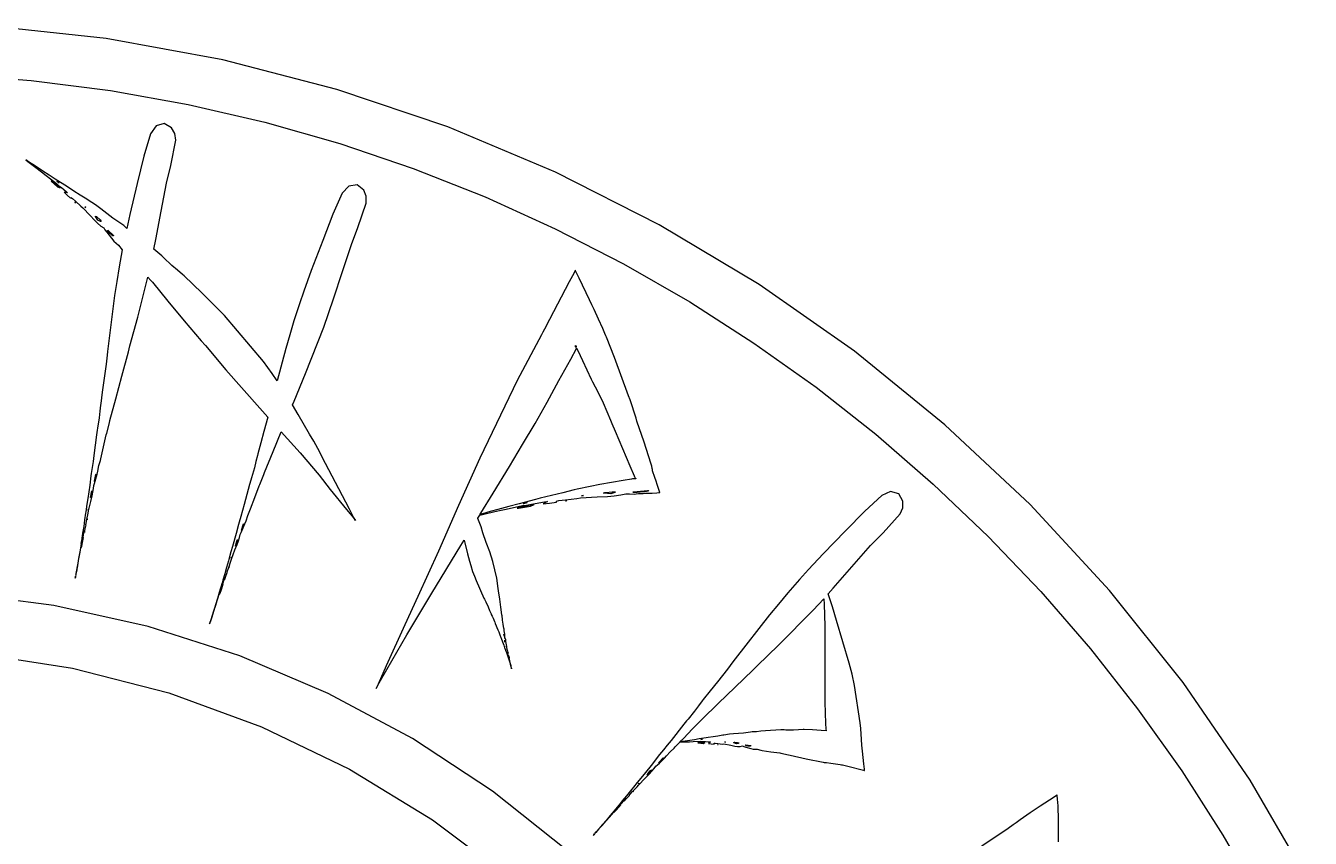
# Model space of a CAD drawing. Extents: x 0 to 792, y 0 to 189.
# Drawn here: x 404.8 to 479, y 141.5 to 188.4 of the extents above; entities that cross this region are included whole.
import ezdxf

# ---------------------------------------------------------------- set-up
doc = ezdxf.new("R2010")
doc.units = 0

msp = doc.modelspace()

# ---------------------------------------------------------------- linework, layer by layer
at = {"layer": 'Layer 1'}
for p, q in [((409.476486, 187.641057), (402.624373, 188.38694)), ((416.202627, 186.408102), (409.476486, 187.641057)), ((422.780521, 184.702516), (416.202627, 186.408102)), ((400.514831, 185.572402), (405.148542, 185.218921)), ((405.148542, 185.218921), (409.715649, 184.636856)), ((429.187894, 182.538743), (422.780521, 184.702516)), ((409.715649, 184.636856), (414.210366, 183.831993)), ((414.210366, 183.831993), (418.626908, 182.810115)), ((412.353719, 182.602665), (412.031139, 182.138859)), ((412.823008, 182.737497), (412.353719, 182.602665)), ((413.249382, 182.499552), (412.823008, 182.737497)), ((413.441291, 182.162312), (413.249382, 182.499552)), ((418.626908, 182.810115), (422.959491, 181.577009)), ((435.40247, 179.931226), (429.187894, 182.538743)), ((412.031139, 182.138859), (411.651776, 180.859129)), ((413.196455, 180.312811), (413.48648, 181.776931)), ((413.48648, 181.776931), (413.441291, 182.162312)), ((422.959491, 181.577009), (427.202329, 180.138459)), ((404.911482, 180.592489), (404.836188, 180.643594)), ((404.836188, 180.643594), (404.956189, 180.550616)), ((405.150298, 180.422445), (404.911482, 180.592489)), ((404.956189, 180.550616), (405.42, 180.193)), ((405.231251, 180.379669), (405.150298, 180.422445)), ((405.283106, 180.347521), (405.231251, 180.379669)), ((405.809298, 179.997628), (405.283106, 180.347521)), ((411.651776, 180.859129), (411.261463, 179.283329)), ((412.953899, 179.298901), (413.196455, 180.312811)), ((405.42, 180.193), (405.74291, 179.946301)), ((405.42, 180.193), (405.42, 180.193)), ((405.74291, 179.946301), (406.001448, 179.747244)), ((406.181405, 179.754886), (405.809298, 179.997628)), ((406.001448, 179.747244), (406.51573, 179.361495)), ((406.523554, 179.532173), (406.181405, 179.754886)), ((407.08359, 179.180629), (406.523554, 179.532173)), ((427.202329, 180.138459), (431.349637, 178.500251)), ((441.401974, 176.894406), (435.40247, 179.931226)), ((406.329667, 179.407308), (406.290359, 179.426349)), ((406.290359, 179.426349), (406.313047, 179.389999)), ((406.313047, 179.389999), (406.663931, 179.077689)), ((406.471396, 179.293231), (406.329667, 179.407308)), ((406.822, 179.027), (406.471396, 179.293231)), ((406.51573, 179.361495), (406.633874, 179.252696)), ((406.654198, 179.383344), (406.625823, 179.414829)), ((406.625823, 179.414829), (406.651, 179.402)), ((406.633874, 179.252696), (406.723194, 179.166232)), ((406.651, 179.402), (406.651178, 179.402301)), ((406.651178, 179.402301), (406.758527, 179.319463)), ((406.758527, 179.319463), (406.654198, 179.383344)), ((406.663931, 179.077689), (406.822, 179.027)), ((406.723194, 179.166232), (406.891102, 179.037649)), ((406.822, 179.027), (406.822, 179.027)), ((406.891102, 179.037649), (407.167042, 178.807599)), ((407.243451, 178.737703), (407.0446, 178.773311)), ((407.0446, 178.773311), (407.2122, 178.611598)), ((407.239393, 179.083615), (407.08359, 179.180629)), ((407.167042, 178.807599), (407.243451, 178.737703)), ((407.601179, 178.83568), (407.239393, 179.083615)), ((407.974533, 178.60662), (407.601179, 178.83568)), ((411.261463, 179.283329), (410.830978, 177.482749)), ((412.639964, 177.670431), (412.953899, 179.298901)), ((423.103983, 178.717155), (422.562399, 177.499815)), ((423.481779, 179.131838), (423.103983, 178.717155)), ((423.962549, 179.197748), (423.481779, 179.131838)), ((424.346479, 178.900963), (423.962549, 179.197748)), ((424.489913, 178.538458), (424.346479, 178.900963)), ((407.2122, 178.611598), (407.409236, 178.426141)), ((407.409236, 178.426141), (407.441816, 178.469002)), ((407.441816, 178.469002), (407.523612, 178.419712)), ((407.523612, 178.419712), (407.703763, 178.249998)), ((407.674, 178.2), (407.654323, 178.208162)), ((407.654323, 178.208162), (407.672786, 178.186236)), ((407.672786, 178.186236), (407.697007, 178.169421)), ((407.697007, 178.169421), (407.674, 178.2)), ((407.674, 178.2), (407.674, 178.2)), ((407.703763, 178.249998), (408.011187, 177.960687)), ((408.349473, 178.376891), (407.974533, 178.60662)), ((408.441492, 178.317709), (408.349473, 178.376891)), ((408.860874, 178.037877), (408.441492, 178.317709)), ((409.159245, 177.820027), (408.860874, 178.037877)), ((424.004271, 176.734919), (424.4831, 178.148669)), ((424.4831, 178.148669), (424.489913, 178.538458)), ((431.349637, 178.500251), (435.395632, 176.668168)), ((408.011187, 177.960687), (408.12547, 177.878843)), ((408.12547, 177.878843), (408.55307, 177.432512)), ((408.23781, 177.926646), (408.249, 177.931)), ((408.290004, 177.882549), (408.23781, 177.926646)), ((408.249, 177.931), (408.249708, 177.930851)), ((408.249708, 177.930851), (408.301956, 177.885433)), ((408.301956, 177.885433), (408.290004, 177.882549)), ((408.55307, 177.432512), (408.80523, 177.15375)), ((408.857502, 177.377012), (408.861, 177.395)), ((408.997543, 177.160071), (408.857502, 177.377012)), ((408.861, 177.395), (408.861653, 177.395086)), ((408.861653, 177.395086), (408.912871, 177.379095)), ((408.912871, 177.379095), (408.943173, 177.353131)), ((408.943173, 177.353131), (409.116689, 177.184644)), ((409.861978, 177.285253), (409.159245, 177.820027)), ((410.368789, 176.9305), (409.861978, 177.285253)), ((410.830978, 177.482749), (410.657225, 176.683144)), ((412.340038, 176.041301), (412.639964, 177.670431)), ((422.562399, 177.499815), (421.970915, 175.989875)), ((408.80523, 177.15375), (408.977529, 176.978349)), ((408.977529, 176.978349), (409.163231, 176.820423)), ((409.136645, 177.081613), (408.997543, 177.160071)), ((409.116689, 177.184644), (409.181185, 177.088124)), ((409.181185, 177.088124), (409.136645, 177.081613)), ((409.163231, 176.820423), (409.331768, 176.724315)), ((409.331768, 176.724315), (409.404068, 176.606942)), ((409.404068, 176.606942), (409.503605, 176.469455)), ((409.556116, 176.543721), (409.566, 176.582)), ((409.684245, 176.393297), (409.556116, 176.543721)), ((409.566, 176.582), (409.56611, 176.581722)), ((409.56611, 176.581722), (409.594485, 176.573148)), ((409.594485, 176.573148), (409.894287, 176.279468)), ((410.488976, 176.847829), (410.368789, 176.9305)), ((410.657225, 176.683144), (410.488976, 176.847829)), ((423.631814, 175.761891), (424.004271, 176.734919)), ((435.395632, 176.668168), (439.334527, 174.647996)), ((447.164131, 173.442726), (441.401974, 176.894406)), ((409.503605, 176.469455), (409.782655, 176.112142)), ((409.853268, 176.248971), (409.684245, 176.393297)), ((409.782655, 176.112142), (409.92076, 175.957185)), ((409.897625, 176.255649), (409.853268, 176.248971)), ((409.894287, 176.279468), (409.897625, 176.255649)), ((409.92076, 175.957185), (410.185654, 175.72392)), ((412.230671, 175.484107), (412.340038, 176.041301)), ((421.970915, 175.989875), (421.310321, 174.262325)), ((423.107714, 174.188221), (423.631814, 175.761891)), ((410.185654, 175.72392), (410.398607, 175.452496)), ((410.405284, 175.444089), (410.222331, 174.459685)), ((410.398607, 175.452496), (410.405284, 175.444089)), ((412.463944, 175.297663), (412.230671, 175.484107)), ((412.683535, 175.107344), (412.463944, 175.297663)), ((412.777704, 175.005549), (412.683535, 175.107344)), ((410.222331, 174.459685), (410.090751, 173.623743)), ((413.254095, 174.541658), (412.777704, 175.005549)), ((413.584487, 174.267513), (413.254095, 174.541658)), ((413.888468, 174.018921), (413.584487, 174.267513)), ((436.554925, 174.265564), (436.553833, 174.263504)), ((436.556122, 174.263173), (436.554925, 174.265564)), ((439.334527, 174.647996), (443.160537, 172.44552)), ((410.090751, 173.623743), (409.962941, 172.820841)), ((411.300206, 171.567607), (411.870371, 173.861247)), ((411.870371, 173.861247), (412.047042, 173.682056)), ((412.047042, 173.682056), (412.147025, 173.583803)), ((412.147025, 173.583803), (413.036546, 172.484913)), ((413.972697, 173.953556), (413.888468, 174.018921)), ((414.484196, 173.461643), (413.972697, 173.953556)), ((421.310321, 174.262325), (420.885758, 173.070295)), ((422.597256, 172.611841), (423.107714, 174.188221)), ((436.200025, 173.592151), (435.057675, 171.423051)), ((436.479899, 174.12338), (436.200025, 173.592151)), ((436.549507, 174.25526), (436.479899, 174.12338)), ((436.553833, 174.263504), (436.549507, 174.25526)), ((436.558532, 174.258229), (436.556122, 174.263173)), ((436.568156, 174.23853), (436.558532, 174.258229)), ((436.587381, 174.199047), (436.568156, 174.23853)), ((436.625729, 174.120248), (436.587381, 174.199047)), ((436.777929, 173.806135), (436.625729, 174.120248)), ((437.366794, 172.567465), (436.777929, 173.806135)), ((409.962941, 172.820841), (409.544, 169.588)), ((415.007328, 172.937839), (414.484196, 173.461643)), ((415.728157, 172.224862), (415.007328, 172.937839)), ((420.885758, 173.070295), (420.634784, 172.332922)), ((452.666667, 169.590629), (447.164131, 173.442726)), ((413.036546, 172.484913), (413.971649, 171.354373)), ((416.127989, 171.827903), (415.728157, 172.224862)), ((420.634784, 172.332922), (420.313153, 171.345145)), ((422.029078, 170.985021), (422.597256, 172.611841)), ((437.502486, 172.276494), (437.366794, 172.567465)), ((437.635271, 172.00111), (437.502486, 172.276494)), ((443.160537, 172.44552), (446.867878, 170.066525)), ((410.846311, 169.897417), (411.300206, 171.567607)), ((413.971649, 171.354373), (414.957668, 170.203803)), ((416.301505, 171.65143), (416.127989, 171.827903)), ((418.548605, 169.00221), (416.301505, 171.65143)), ((420.313153, 171.345145), (420.073357, 170.533257)), ((435.057675, 171.423051), (434.769682, 170.867505)), ((437.890789, 171.451088), (437.635271, 172.00111)), ((438.133861, 170.898923), (437.890789, 171.451088)), ((420.983808, 168.314201), (422.029078, 170.985021)), ((434.674356, 170.685429), (434.598958, 170.550168)), ((434.769682, 170.867505), (434.674356, 170.685429)), ((438.252781, 170.625848), (438.133861, 170.898923)), ((438.311571, 170.490099), (438.252781, 170.625848)), ((410.754285, 169.550326), (410.846311, 169.897417)), ((414.957668, 170.203803), (415.206232, 169.922569)), ((415.206232, 169.922569), (416.371622, 168.516069)), ((420.073357, 170.533257), (419.841639, 169.75376)), ((434.598958, 170.550168), (433.203668, 167.903418)), ((436.562133, 169.855835), (436.569, 169.927)), ((436.562853, 169.849488), (436.562133, 169.855835)), ((436.571839, 169.83976), (436.562853, 169.849488)), ((436.569, 169.927), (436.5699, 169.926554)), ((436.5699, 169.926554), (436.591744, 169.913202)), ((436.590014, 169.824841), (436.571839, 169.83976)), ((436.607653, 169.814292), (436.590014, 169.824841)), ((436.591744, 169.913202), (436.597823, 169.906607)), ((436.594834, 169.846767), (436.594174, 169.841493)), ((436.594174, 169.841493), (436.607653, 169.814292)), ((436.596564, 169.867539), (436.594834, 169.846767)), ((436.597863, 169.894573), (436.596564, 169.867539)), ((436.597823, 169.906607), (436.597863, 169.894573)), ((438.334772, 170.435452), (438.311571, 170.490099)), ((438.349691, 170.39869), (438.334772, 170.435452)), ((438.81356, 169.22553), (438.349691, 170.39869)), ((446.867878, 170.066525), (450.450765, 167.516796)), ((409.520624, 169.361167), (409.464523, 168.842796)), ((409.544, 169.588), (409.520624, 169.361167)), ((410.381312, 168.163856), (410.754285, 169.550326)), ((419.841639, 169.75376), (419.344288, 167.87966)), ((435.610985, 167.896494), (436.289054, 169.135594)), ((436.289054, 169.135594), (436.625494, 169.756417)), ((436.625494, 169.756417), (436.631181, 169.766888)), ((436.631181, 169.766888), (436.694833, 169.63616)), ((436.694833, 169.63616), (436.960181, 169.061576)), ((439.629362, 167.0115), (438.81356, 169.22553)), ((457.887307, 165.352557), (452.666667, 169.590629)), ((409.464523, 168.842796), (409.342377, 167.90727)), ((416.371622, 168.516069), (418.350612, 166.301969)), ((419.050142, 168.308683), (418.548605, 169.00221)), ((436.960181, 169.061576), (437.465096, 167.977196)), ((409.342377, 167.90727), (409.246261, 167.230643)), ((410.023474, 166.842906), (410.381312, 168.163856)), ((419.344288, 167.87966), (419.050142, 168.308683)), ((420.317256, 166.719441), (420.983808, 168.314201)), ((433.203668, 167.903418), (431.045388, 163.423938)), ((434.926568, 166.660694), (435.610985, 167.896494)), ((437.465096, 167.977196), (437.549128, 167.821082)), ((437.549128, 167.821082), (437.846457, 167.242787)), ((409.246261, 167.230643), (409.157748, 166.586409)), ((437.846457, 167.242787), (438.162328, 166.612978)), ((439.719763, 166.794722), (439.629362, 167.0115)), ((450.450765, 167.516796), (453.903412, 164.802117)), ((409.112877, 166.136615), (409.069841, 165.751359)), ((409.149341, 166.490301), (409.112877, 166.136615)), ((409.157748, 166.586409), (409.149341, 166.490301)), ((409.687046, 165.588066), (410.023474, 166.842906)), ((418.350612, 166.301969), (418.803158, 165.788706)), ((420.223826, 166.493432), (420.317256, 166.719441)), ((420.557937, 165.939123), (420.223826, 166.493432)), ((434.234958, 165.428604), (434.926568, 166.660694)), ((438.162328, 166.612978), (438.589725, 165.620993)), ((440.072089, 165.726162), (439.719763, 166.794722)), ((409.069841, 165.751359), (408.977617, 165.157403)), ((409.508037, 164.863218), (409.659204, 165.461046)), ((409.659204, 165.461046), (409.687046, 165.588066)), ((418.803158, 165.788706), (418.581433, 164.95951)), ((421.219367, 164.808413), (420.557937, 165.939123)), ((433.514008, 164.213744), (434.234958, 165.428604)), ((438.589725, 165.620993), (438.669799, 165.412787)), ((438.669799, 165.412787), (438.861292, 164.984588)), ((440.11425, 165.559993), (440.072089, 165.726162)), ((440.534679, 164.339443), (440.11425, 165.559993)), ((408.920975, 164.776121), (408.759948, 163.584091)), ((408.955124, 165.034354), (408.920975, 164.776121)), ((408.977617, 165.157403), (408.955124, 165.034354)), ((409.322301, 164.076874), (409.48091, 164.772551)), ((409.48091, 164.772551), (409.508037, 164.863218)), ((418.581433, 164.95951), (418.397438, 164.300852)), ((419.105583, 163.801837), (419.577961, 164.935267)), ((419.577961, 164.935267), (420.677901, 163.728147)), ((421.455361, 164.397111), (421.219367, 164.808413)), ((438.861292, 164.984588), (439.700524, 162.986518)), ((453.903412, 164.802117), (457.220036, 161.928274)), ((462.803775, 160.742954), (457.887307, 165.352557)), ((409.161717, 163.385995), (409.322301, 164.076874)), ((418.397438, 164.300852), (418.22517, 163.67319)), ((421.682411, 163.970479), (421.455361, 164.397111)), ((422.127269, 163.119687), (421.682411, 163.970479)), ((432.764206, 162.948934), (433.514008, 164.213744)), ((440.921828, 163.131753), (440.534679, 164.339443)), ((408.713122, 163.230156), (408.667932, 162.878118)), ((408.759948, 163.584091), (408.713122, 163.230156)), ((409.056172, 162.990932), (409.137813, 163.292608)), ((409.137813, 163.292608), (409.161717, 163.385995)), ((418.121451, 163.232546), (418.028072, 162.855698)), ((418.204142, 163.578897), (418.121451, 163.232546)), ((418.22517, 163.67319), (418.204142, 163.578897)), ((418.609499, 162.603207), (419.105583, 163.801837)), ((420.677901, 163.728147), (421.759681, 162.440257)), ((431.045388, 163.423938), (429.820078, 160.692368)), ((408.595356, 162.405329), (408.524707, 161.863796)), ((408.61116, 162.533336), (408.595356, 162.405329)), ((408.667932, 162.878118), (408.61116, 162.533336)), ((408.799709, 162.102469), (408.877885, 162.472462)), ((408.845423, 162.102151), (408.950432, 162.49532)), ((408.893046, 162.4629), (408.856, 162.266)), ((408.877885, 162.472462), (408.886273, 162.488452)), ((408.886273, 162.488452), (408.893046, 162.4629)), ((408.950432, 162.49532), (408.994774, 162.677635)), ((408.994774, 162.677635), (409.056172, 162.990932)), ((418.028072, 162.855698), (417.858874, 162.278554)), ((418.337928, 161.908543), (418.565348, 162.480889)), ((418.565348, 162.480889), (418.609499, 162.603207)), ((421.759681, 162.440257), (422.408792, 161.616665)), ((422.900171, 161.654337), (422.127269, 163.119687)), ((431.820069, 161.407584), (432.764206, 162.948934)), ((439.700524, 162.986518), (439.948129, 162.400806)), ((439.948129, 162.400806), (439.958247, 162.376983)), ((440.96673, 162.966822), (440.921828, 163.131753)), ((440.993973, 162.83148), (440.96673, 162.966822)), ((441.003656, 162.764221), (440.993973, 162.83148)), ((441.008417, 162.730673), (441.003656, 162.764221)), ((441.01567, 162.691027), (441.008417, 162.730673)), ((441.143203, 162.296952), (441.01567, 162.691027)), ((408.524707, 161.863796), (408.40857, 161.092709)), ((408.708994, 161.460065), (408.749351, 161.673707)), ((408.749351, 161.673707), (408.769186, 161.840698)), ((408.769186, 161.840698), (408.804783, 161.956508)), ((408.799215, 162.078731), (408.799709, 162.102469)), ((408.813772, 162.094146), (408.799215, 162.078731)), ((408.804783, 161.956508), (408.845423, 162.102151)), ((408.856388, 162.266584), (408.813772, 162.094146)), ((408.856, 162.266), (408.856388, 162.266584)), ((417.752719, 161.907723), (417.436577, 160.746023)), ((417.820492, 162.15953), (417.752719, 161.907723)), ((417.858874, 162.278554), (417.820492, 162.15953)), ((418.051571, 161.153692), (418.299342, 161.822327)), ((418.299342, 161.822327), (418.337928, 161.908543)), ((437.413896, 161.792395), (436.660304, 161.636775)), ((437.967649, 161.89724), (437.413896, 161.792395)), ((439.317259, 162.126051), (437.967649, 161.89724)), ((439.791821, 162.210783), (439.317259, 162.126051)), ((439.851392, 162.222653), (439.791821, 162.210783)), ((439.864025, 162.225125), (439.851392, 162.222653)), ((439.867507, 162.225043), (439.864025, 162.225125)), ((439.874368, 162.22488), (439.867507, 162.225043)), ((439.9006, 162.224219), (439.874368, 162.22488)), ((439.948056, 162.220756), (439.9006, 162.224219)), ((439.957824, 162.220344), (439.948056, 162.220756)), ((439.963657, 162.225949), (439.957824, 162.220344)), ((439.958247, 162.376983), (439.961958, 162.366259)), ((439.961958, 162.366259), (439.969296, 162.344666)), ((439.976391, 162.234698), (439.963657, 162.225949)), ((439.969296, 162.344666), (439.981866, 162.322162)), ((440.043794, 162.234534), (439.976391, 162.234698)), ((439.981866, 162.322162), (440.013642, 162.291665)), ((440.013642, 162.291665), (440.044968, 162.254976)), ((440.05179, 162.235358), (440.043794, 162.234534)), ((440.044968, 162.254976), (440.050697, 162.241127)), ((440.050697, 162.241127), (440.05179, 162.235358)), ((441.222372, 162.097156), (441.143203, 162.296952)), ((441.279019, 161.904031), (441.222372, 162.097156)), ((441.406425, 161.504599), (441.279019, 161.904031)), ((457.220036, 161.928274), (460.39485, 158.901052)), ((408.40857, 161.092709), (408.361363, 160.772407)), ((408.456681, 160.372878), (408.583935, 160.918532)), ((408.574606, 161.143947), (408.576049, 161.186726)), ((408.581035, 161.151615), (408.574606, 161.143947)), ((408.576049, 161.186726), (408.582509, 161.221592)), ((408.644318, 161.368644), (408.581035, 161.151615)), ((408.582509, 161.221592), (408.626205, 161.432849)), ((408.583935, 160.918532), (408.661496, 161.245514)), ((408.626205, 161.432849), (408.65421, 161.531099)), ((408.660153, 161.505465), (408.644, 161.369)), ((408.644, 161.369), (408.644318, 161.368644)), ((408.65421, 161.531099), (408.660153, 161.505465)), ((408.661496, 161.245514), (408.708994, 161.460065)), ((417.802555, 160.490089), (418.051571, 161.153692)), ((422.408792, 161.616665), (423.345205, 160.465025)), ((423.519719, 160.474257), (422.900171, 161.654337)), ((431.10806, 160.253884), (431.820069, 161.407584)), ((434.265421, 161.037462), (433.308714, 160.781532)), ((434.533405, 161.108429), (434.265421, 161.037462)), ((435.186687, 161.259929), (434.533405, 161.108429)), ((434.942448, 160.921542), (434.701024, 160.782491)), ((434.783966, 160.899041), (434.942448, 160.921542)), ((435.836196, 161.429395), (435.186687, 161.259929)), ((435.458733, 160.931598), (435.60003, 160.969415)), ((435.476104, 160.882141), (435.458733, 160.931598)), ((435.60003, 160.969415), (435.985181, 161.018705)), ((436.494795, 161.598037), (435.836196, 161.429395)), ((436.014, 160.968), (435.984161, 160.956872)), ((435.984161, 160.956872), (436.029034, 160.959508)), ((435.985181, 161.018705), (436.640357, 161.090415)), ((436.073907, 160.969386), (436.014, 160.968)), ((436.014, 160.968), (436.014, 160.968)), ((436.029034, 160.959508), (436.073907, 160.969386)), ((436.660304, 161.636775), (436.494795, 161.598037)), ((436.640357, 161.090415), (436.853387, 161.128744)), ((436.853387, 161.128744), (437.823446, 161.185454)), ((437.01832, 161.257083), (436.912769, 161.243819)), ((436.912769, 161.243819), (436.920064, 161.255525)), ((436.920064, 161.255525), (437.027215, 161.268053)), ((437.027215, 161.268053), (437.018, 161.257)), ((437.018, 161.257), (437.01832, 161.257083)), ((437.823446, 161.185454), (438.410107, 161.215457)), ((438.179337, 161.405529), (438.249709, 161.436438)), ((438.196668, 161.391435), (438.179337, 161.405529)), ((438.596636, 161.371239), (438.196668, 161.391435)), ((438.249709, 161.436438), (438.311095, 161.444764)), ((438.311095, 161.444764), (438.687427, 161.480042)), ((438.410107, 161.215457), (438.793983, 161.245787)), ((438.83136, 161.433472), (438.596636, 161.371239)), ((438.687427, 161.480042), (438.868614, 161.47254)), ((438.793983, 161.245787), (439.172705, 161.296643)), ((438.868614, 161.47254), (438.831, 161.434)), ((438.831, 161.434), (438.83136, 161.433472)), ((439.172705, 161.296643), (439.461173, 161.37091)), ((439.461173, 161.37091), (439.677725, 161.356568)), ((439.677725, 161.356568), (439.947543, 161.351205)), ((439.875151, 161.468092), (439.914837, 161.485073)), ((439.911171, 161.437265), (439.875151, 161.468092)), ((440.132233, 161.445754), (439.911171, 161.437265)), ((439.914837, 161.485073), (440.31332, 161.520924)), ((439.947543, 161.351205), (440.066152, 161.364394)), ((440.066152, 161.364394), (440.199268, 161.375934)), ((440.307264, 161.454904), (440.132233, 161.445754)), ((440.199268, 161.375934), (440.464802, 161.389864)), ((440.57599, 161.485813), (440.307264, 161.454904)), ((440.31332, 161.520924), (440.521363, 161.53873)), ((440.464802, 161.389864), (440.599464, 161.392748)), ((440.521363, 161.53873), (440.723386, 161.562137)), ((440.755593, 161.517052), (440.57599, 161.485813)), ((440.599464, 161.392748), (440.667606, 161.393409)), ((440.667606, 161.393409), (440.731919, 161.396869)), ((440.723386, 161.562137), (440.774409, 161.554305)), ((440.731919, 161.396869), (440.996463, 161.407091)), ((440.774409, 161.554305), (440.755593, 161.517052)), ((440.996463, 161.407091), (441.252704, 161.419207)), ((441.252704, 161.419207), (441.372406, 161.43421)), ((441.372406, 161.43421), (441.426785, 161.444677)), ((441.419018, 161.473196), (441.406425, 161.504599)), ((441.424973, 161.457535), (441.419018, 161.473196)), ((441.427877, 161.449704), (441.424973, 161.457535)), ((441.426785, 161.444677), (441.427877, 161.449704)), ((454.246323, 161.257774), (453.276016, 160.361567)), ((454.755895, 161.4884), (454.246323, 161.257774)), ((455.224613, 161.3643), (454.755895, 161.4884)), ((455.468048, 160.94497), (455.224613, 161.3643)), ((455.461526, 160.560567), (455.468048, 160.94497)), ((408.283873, 160.23656), (408.230234, 159.853777)), ((408.297793, 160.332338), (408.283873, 160.23656)), ((408.361363, 160.772407), (408.297793, 160.332338)), ((408.355104, 159.87709), (408.435232, 160.249076)), ((408.433342, 160.426855), (408.445622, 160.488179)), ((408.435318, 160.42125), (408.433342, 160.426855)), ((408.435232, 160.249076), (408.456681, 160.372878)), ((408.447188, 160.48175), (408.435318, 160.42125)), ((408.445622, 160.488179), (408.447188, 160.48175)), ((417.343653, 160.400908), (417.252613, 160.057526)), ((417.436577, 160.746023), (417.343653, 160.400908)), ((417.646771, 160.112665), (417.766761, 160.40074)), ((417.766761, 160.40074), (417.802555, 160.490089)), ((423.345205, 160.465025), (423.765307, 159.952095)), ((423.753498, 160.014489), (423.519719, 160.474257)), ((429.820078, 160.692368), (428.655908, 158.058888)), ((431.034128, 160.134546), (431.501829, 160.248623)), ((431.045767, 160.153277), (431.10806, 160.253884)), ((431.109549, 160.183362), (431.045767, 160.153277)), ((431.195373, 160.210738), (431.109549, 160.183362)), ((431.645415, 160.342372), (431.195373, 160.210738)), ((431.501829, 160.248623), (432.085396, 160.377864)), ((432.091171, 160.459663), (431.645415, 160.342372)), ((432.085396, 160.377864), (432.557714, 160.478259)), ((432.722629, 160.627893), (432.091171, 160.459663)), ((432.557714, 160.478259), (433.496825, 160.681521)), ((433.308714, 160.781532), (432.722629, 160.627893)), ((433.262287, 160.55697), (433.202174, 160.535704)), ((433.202174, 160.535704), (433.265674, 160.534138)), ((433.531527, 160.608568), (433.262287, 160.55697)), ((433.265674, 160.534138), (433.969, 160.645)), ((433.496825, 160.681521), (433.737795, 160.716799)), ((434.184417, 160.74391), (433.531527, 160.608568)), ((433.543707, 160.799212), (433.582984, 160.81273)), ((433.60769, 160.804817), (433.543707, 160.799212)), ((433.582984, 160.81273), (433.783813, 160.853449)), ((433.783813, 160.853449), (433.607, 160.805)), ((433.607, 160.805), (433.60769, 160.804817)), ((433.737795, 160.716799), (433.92558, 160.74103)), ((433.92558, 160.74103), (434.240689, 160.804911)), ((433.969, 160.645), (434.184417, 160.74391)), ((433.969, 160.645), (433.969, 160.645)), ((434.240689, 160.804911), (434.783966, 160.899041)), ((434.701024, 160.782491), (435.058599, 160.827331)), ((435.058599, 160.827331), (435.476104, 160.882141)), ((453.276016, 160.361567), (452.146746, 159.218907)), ((454.318383, 159.110353), (455.305384, 160.209243)), ((455.305384, 160.209243), (455.461526, 160.560567)), ((467.393796, 155.776261), (462.803775, 160.742954)), ((408.175639, 159.473799), (408.113973, 159.09217)), ((408.230234, 159.853777), (408.175639, 159.473799)), ((408.259338, 159.342565), (408.310575, 159.579538)), ((408.295882, 159.576899), (408.308328, 159.659655)), ((408.310575, 159.579538), (408.295882, 159.576899)), ((408.308328, 159.659655), (408.355104, 159.87709)), ((408.370188, 159.868195), (408.376451, 159.893089)), ((408.372, 159.886), (408.370188, 159.868195)), ((408.380882, 159.918887), (408.372, 159.886)), ((408.376451, 159.893089), (408.380882, 159.918887)), ((417.118682, 159.598006), (416.977478, 159.069825)), ((417.151199, 159.722963), (417.118682, 159.598006)), ((417.252613, 160.057526), (417.151199, 159.722963)), ((417.277806, 159.266719), (417.403482, 159.623208)), ((417.322388, 159.259729), (417.477387, 159.635259)), ((417.41702, 159.611422), (417.355016, 159.421597)), ((417.403482, 159.623208), (417.413805, 159.637962)), ((417.413805, 159.637962), (417.417, 159.611)), ((417.417, 159.611), (417.41702, 159.611422)), ((417.477387, 159.635259), (417.545027, 159.810163)), ((417.545027, 159.810163), (417.646771, 160.112665)), ((423.856032, 159.820987), (423.753498, 160.014489)), ((423.765307, 159.952095), (423.856032, 159.820987)), ((430.918699, 159.948017), (431.034128, 160.134546)), ((430.930919, 159.933429), (430.918699, 159.948017)), ((431.119443, 159.456352), (430.930919, 159.933429)), ((431.216395, 159.101842), (431.119443, 159.456352)), ((408.09008, 158.933748), (408.002349, 158.364506)), ((408.0483, 158.305831), (408.133, 158.714)), ((408.144159, 158.847531), (408.073448, 158.464911)), ((408.081521, 158.5953), (408.104945, 158.703275)), ((408.113973, 159.09217), (408.09008, 158.933748)), ((408.104945, 158.703275), (408.138885, 158.887414)), ((408.133, 158.714), (408.144159, 158.847531)), ((408.138885, 158.887414), (408.200302, 159.201205)), ((408.200302, 159.201205), (408.219228, 159.291708)), ((408.214713, 159.139139), (408.259338, 159.342565)), ((408.219228, 159.291708), (408.214713, 159.139139)), ((416.977478, 159.069825), (416.761237, 158.320003)), ((417.019062, 158.62629), (417.059493, 158.719844)), ((417.061903, 158.693549), (417.028, 158.56)), ((417.059493, 158.719844), (417.061903, 158.693549)), ((417.103528, 158.641129), (417.171416, 158.847687)), ((417.171416, 158.847687), (417.213072, 159.010888)), ((417.213072, 159.010888), (417.263288, 159.120845)), ((417.263288, 159.120845), (417.322388, 159.259729)), ((417.274156, 159.243145), (417.277806, 159.266719)), ((417.290415, 159.256333), (417.274156, 159.243145)), ((417.355016, 159.421597), (417.290415, 159.256333)), ((431.414628, 158.558249), (431.216395, 159.101842)), ((452.146746, 159.218907), (450.869636, 157.905547)), ((453.599326, 158.370587), (454.318383, 159.110353)), ((460.39485, 158.901052), (463.42207, 155.726235)), ((407.94556, 158.013789), (407.882989, 157.633232)), ((408.002349, 158.364506), (407.94556, 158.013789)), ((407.95068, 157.899961), (408.0523, 158.455834)), ((408.04244, 158.5352), (408.033959, 158.498686)), ((408.033959, 158.498686), (408.036979, 158.522506)), ((408.036979, 158.522506), (408.058513, 158.640291)), ((408.04294, 158.307067), (408.038159, 158.270471)), ((408.038159, 158.270471), (408.0483, 158.305831)), ((408.058513, 158.640291), (408.04244, 158.5352)), ((408.073448, 158.464911), (408.04294, 158.307067)), ((408.0523, 158.455834), (408.081521, 158.5953)), ((416.672405, 158.008354), (416.551631, 157.579992)), ((416.761237, 158.320003), (416.672405, 158.008354)), ((416.712134, 157.596973), (416.909159, 158.120949)), ((416.909159, 158.120949), (417.028522, 158.434825)), ((416.930125, 158.346447), (416.937245, 158.388812)), ((416.937432, 158.353122), (416.930125, 158.346447)), ((416.937245, 158.388812), (416.948207, 158.422526)), ((417.028149, 158.559762), (416.937432, 158.353122)), ((416.948207, 158.422526), (417.019062, 158.62629)), ((417.028, 158.56), (417.028149, 158.559762)), ((417.028522, 158.434825), (417.103528, 158.641129)), ((428.655908, 158.058888), (427.470428, 155.432738)), ((428.27464, 155.63603), (429.95176, 158.37979)), ((429.95176, 158.37979), (430.143852, 158.692182)), ((430.143852, 158.692182), (430.181582, 158.527909)), ((430.181582, 158.527909), (430.332461, 157.907825)), ((431.618505, 158.021497), (431.414628, 158.558249)), ((431.800129, 157.454742), (431.618505, 158.021497)), ((452.508966, 157.144017), (453.599326, 158.370587)), ((407.737901, 156.767768), (407.832688, 157.269409)), ((407.882989, 157.633232), (407.791599, 157.093759)), ((407.832688, 157.269409), (407.898023, 157.618642)), ((407.898023, 157.618642), (407.95068, 157.899961)), ((416.525274, 157.486859), (416.421831, 157.114044)), ((416.551631, 157.579992), (416.525274, 157.486859)), ((416.546788, 157.118824), (416.674649, 157.476964)), ((416.674649, 157.476964), (416.712134, 157.596973)), ((416.696521, 157.654074), (416.716686, 157.713256)), ((416.697718, 157.648224), (416.696521, 157.654074)), ((416.717344, 157.706664), (416.697718, 157.648224)), ((416.716686, 157.713256), (416.717344, 157.706664)), ((430.332461, 157.907825), (430.444252, 157.480781)), ((430.444252, 157.480781), (430.518886, 157.221473)), ((430.518886, 157.221473), (430.626164, 156.880481)), ((432.015899, 156.486001), (431.800129, 157.454742)), ((450.869636, 157.905547), (450.017326, 156.98725)), ((407.697883, 156.555907), (407.688, 156.502)), ((407.688, 156.502), (407.696749, 156.5489)), ((407.688, 156.502), (407.688, 156.502)), ((407.696749, 156.5489), (407.709494, 156.618304)), ((407.709494, 156.618304), (407.697883, 156.555907)), ((407.713348, 156.638527), (407.737901, 156.767768)), ((407.726866, 156.71543), (407.713348, 156.638527)), ((407.771881, 156.965425), (407.726866, 156.71543)), ((407.783133, 157.041997), (407.771881, 156.965425)), ((407.791599, 157.093759), (407.783133, 157.041997)), ((416.203665, 156.166334), (416.305499, 156.469328)), ((416.317821, 156.744119), (416.206702, 156.373618)), ((416.305499, 156.469328), (416.336058, 156.556616)), ((416.31124, 156.405531), (416.38195, 156.601291)), ((416.336058, 156.556616), (416.31124, 156.405531)), ((416.421831, 157.114044), (416.317821, 156.744119)), ((416.38195, 156.601291), (416.463603, 156.829442)), ((416.448927, 156.82903), (416.472109, 156.909463)), ((416.463603, 156.829442), (416.448927, 156.82903)), ((416.472109, 156.909463), (416.546788, 157.118824)), ((416.559837, 157.107525), (416.569275, 157.131344)), ((416.564, 157.125), (416.559837, 157.107525)), ((416.577053, 157.156403), (416.564, 157.125)), ((416.569275, 157.131344), (416.577053, 157.156403)), ((430.626164, 156.880481), (430.728453, 156.61029)), ((430.728453, 156.61029), (430.825055, 156.350982)), ((432.107883, 155.893033), (432.015899, 156.486001)), ((450.017326, 156.98725), (449.500913, 156.414641)), ((451.430246, 155.909707), (452.508966, 157.144017)), ((415.888157, 155.211924), (416.061549, 155.749839)), ((416.162232, 156.219567), (416.000609, 155.666412)), ((416.082926, 155.755911), (416.032092, 155.603426)), ((416.03715, 155.601363), (416.174284, 155.994862)), ((416.062518, 155.830254), (416.049361, 155.795143)), ((416.049361, 155.795143), (416.055502, 155.818387)), ((416.055502, 155.818387), (416.092222, 155.932379)), ((416.061549, 155.749839), (416.108681, 155.884275)), ((416.092222, 155.932379), (416.062518, 155.830254)), ((416.203, 156.126), (416.082926, 155.755911)), ((416.108681, 155.884275), (416.145968, 155.988212)), ((416.145968, 155.988212), (416.203665, 156.166334)), ((416.206702, 156.373618), (416.162232, 156.219567)), ((416.174284, 155.994862), (416.203, 156.126)), ((416.203, 156.126), (416.203, 156.126)), ((430.825055, 156.350982), (431.273861, 155.348112)), ((432.127582, 155.770715), (432.107883, 155.893033)), ((432.199086, 155.280862), (432.127582, 155.770715)), ((449.500913, 156.414641), (448.822638, 155.641988)), ((451.146, 155.591547), (451.430246, 155.909707)), ((471.635097, 150.466922), (467.393796, 155.776261)), ((406.460446, 154.923026), (400.884564, 155.643938)), ((415.89836, 155.325914), (415.786498, 154.956649)), ((415.799198, 154.939921), (415.888157, 155.211924)), ((416.000609, 155.666412), (415.89836, 155.325914)), ((416.032092, 155.603426), (416.022519, 155.567651)), ((416.022519, 155.567651), (416.03715, 155.601363)), ((427.470428, 155.432738), (426.712179, 153.791738)), ((426.8368, 153.21463), (428.27464, 155.63603)), ((431.273861, 155.348112), (431.309384, 155.280359)), ((431.309384, 155.280359), (431.388821, 155.124987)), ((431.388821, 155.124987), (431.517365, 154.837818)), ((432.260046, 154.813841), (432.199086, 155.280862)), ((448.288008, 154.997424), (447.773283, 154.379076)), ((448.822638, 155.641988), (448.288008, 154.997424)), ((450.278574, 154.651808), (450.892641, 155.310136)), ((450.892641, 155.310136), (450.916502, 154.984805)), ((451.394595, 154.83752), (451.146, 155.591547)), ((463.42207, 155.726235), (466.295911, 152.409609)), ((411.906221, 153.703046), (406.460446, 154.923026)), ((415.588903, 154.308709), (415.511574, 154.066709)), ((415.529357, 154.117154), (415.688849, 154.602144)), ((415.610109, 154.383216), (415.588903, 154.308709)), ((415.625273, 154.433497), (415.610109, 154.383216)), ((415.786498, 154.956649), (415.625273, 154.433497)), ((415.688849, 154.602144), (415.799198, 154.939921)), ((431.517365, 154.837818), (431.604572, 154.627882)), ((431.604572, 154.627882), (431.689614, 154.429731)), ((431.689614, 154.429731), (431.705788, 154.402037)), ((431.705788, 154.402037), (431.761343, 154.298018)), ((431.761343, 154.298018), (431.819453, 154.183693)), ((432.313355, 154.368334), (432.260046, 154.813841)), ((432.322524, 154.324567), (432.313355, 154.368334)), ((432.350261, 154.111662), (432.322524, 154.324567)), ((447.773283, 154.379076), (445.782593, 151.840716)), ((448.283204, 152.630328), (450.278574, 154.651808)), ((450.916502, 154.984805), (450.9606, 153.725015)), ((451.623429, 154.051351), (451.394595, 154.83752)), ((417.191119, 152.00229), (411.906221, 153.703046)), ((415.461823, 153.912093), (415.445, 153.86)), ((415.445, 153.86), (415.459763, 153.905333)), ((415.445, 153.86), (415.445, 153.86)), ((415.459763, 153.905333), (415.482606, 153.975974)), ((415.482606, 153.975974), (415.461823, 153.912093)), ((415.488187, 153.992364), (415.529357, 154.117154)), ((415.511574, 154.066709), (415.488187, 153.992364)), ((426.712179, 153.791738), (425.642859, 151.429848)), ((431.819453, 154.183693), (431.889864, 153.998155)), ((431.889864, 153.998155), (431.901878, 153.958426)), ((431.901878, 153.958426), (431.936476, 153.879627)), ((431.936476, 153.879627), (432.086305, 153.503603)), ((432.086305, 153.503603), (432.131494, 153.392577)), ((432.351252, 154.077869), (432.350261, 154.111662)), ((432.395039, 153.836445), (432.351252, 154.077869)), ((432.435114, 153.596012), (432.395039, 153.836445)), ((432.438783, 153.562709), (432.435114, 153.596012)), ((432.447089, 153.453661), (432.438783, 153.562709)), ((450.9606, 153.725015), (450.963919, 152.299225)), ((451.994607, 152.810191), (451.623429, 154.051351)), ((425.678, 151.222), (426.8368, 153.21463)), ((432.131494, 153.392577), (432.177465, 153.282954)), ((432.177465, 153.282954), (432.212949, 153.171101)), ((432.212949, 153.171101), (432.230114, 153.131621)), ((432.230114, 153.131621), (432.29995, 152.963134)), ((432.29995, 152.963134), (432.387238, 152.71825)), ((432.431669, 153.252369), (432.434, 153.26)), ((432.457594, 153.12667), (432.431669, 153.252369)), ((432.434, 153.26), (432.43437, 153.259707)), ((432.43437, 153.259707), (432.445538, 153.25542)), ((432.445538, 153.25542), (432.463075, 153.190469)), ((432.473279, 153.348897), (432.447089, 153.453661)), ((432.462745, 153.120241), (432.457594, 153.12667)), ((432.47039, 153.129639), (432.462745, 153.120241)), ((432.463075, 153.190469), (432.47039, 153.129639)), ((432.48185, 153.284853), (432.473279, 153.348897)), ((432.478812, 152.887646), (432.477, 152.924)), ((432.477, 152.924), (432.477767, 152.923581)), ((432.477767, 152.923581), (432.488379, 152.91913)), ((432.493877, 152.816348), (432.478812, 152.887646)), ((432.492772, 153.14333), (432.48185, 153.284853)), ((432.488379, 152.91913), (432.507934, 152.877505)), ((432.495349, 153.090247), (432.492772, 153.14333)), ((432.496944, 152.804808), (432.493877, 152.816348)), ((432.494812, 153.046892), (432.495349, 153.090247)), ((432.518406, 152.995954), (432.494812, 153.046892)), ((432.505786, 152.793104), (432.496944, 152.804808)), ((432.509063, 152.797473), (432.505786, 152.793104)), ((432.507934, 152.877505), (432.509063, 152.797473)), ((432.536931, 152.925234), (432.518406, 152.995954)), ((432.549976, 152.851792), (432.536931, 152.925234)), ((432.565656, 152.737882), (432.549976, 152.851792)), ((452.36245, 151.583051), (451.994607, 152.810191)), ((401.757932, 152.188448), (407.526663, 151.305533)), ((432.387238, 152.71825), (432.424268, 152.617113)), ((432.424268, 152.617113), (432.476093, 152.478886)), ((432.476093, 152.478886), (432.487303, 152.448801)), ((432.487303, 152.448801), (432.533646, 152.329449)), ((432.533646, 152.329449), (432.578587, 152.210676)), ((432.561861, 152.55407), (432.557266, 152.574594)), ((432.557266, 152.574594), (432.559987, 152.573524)), ((432.559987, 152.573524), (432.564768, 152.55341)), ((432.564768, 152.55341), (432.561861, 152.55407)), ((432.592876, 152.548793), (432.565656, 152.737882)), ((432.578587, 152.210676), (432.618132, 152.088934)), ((432.604871, 152.508734), (432.592876, 152.548793)), ((432.628239, 152.382459), (432.604871, 152.508734)), ((432.618132, 152.088934), (432.635935, 152.03915)), ((432.641816, 152.308686), (432.628239, 152.382459)), ((432.635935, 152.03915), (432.698187, 151.85971)), ((432.641916, 152.394457), (432.639376, 152.402783)), ((432.639376, 152.402783), (432.64, 152.391)), ((432.64, 152.391), (432.642721, 152.385638)), ((432.651276, 152.28264), (432.641816, 152.308686)), ((432.642721, 152.385638), (432.641916, 152.394457)), ((432.662486, 152.288823), (432.651276, 152.28264)), ((432.662551, 152.149773), (432.656557, 152.18027)), ((432.656557, 152.18027), (432.688846, 152.13922)), ((432.676993, 152.208458), (432.662486, 152.288823)), ((432.686599, 152.045833), (432.662551, 152.149773)), ((432.688846, 152.13922), (432.676993, 152.208458)), ((432.702345, 151.985663), (432.686599, 152.045833)), ((432.7, 152.038), (432.73258, 151.912959)), ((432.722439, 151.999508), (432.7, 152.038)), ((432.7, 152.038), (432.7, 152.038)), ((447.052154, 151.439618), (448.283204, 152.630328)), ((450.963919, 152.299225), (450.956457, 151.332871)), ((466.295911, 152.409609), (469.010588, 148.956959)), ((407.526663, 151.305533), (413.096331, 149.870017)), ((422.284368, 149.839051), (417.191119, 152.00229)), ((425.642859, 151.429848), (425.171901, 150.367718)), ((432.689538, 151.913381), (432.679398, 151.951789)), ((432.679398, 151.951789), (432.69102, 151.918738)), ((432.692691, 151.906126), (432.689538, 151.913381)), ((432.69102, 151.918738), (432.692691, 151.906126)), ((432.698187, 151.85971), (432.734267, 151.748269)), ((432.708669, 151.949067), (432.702345, 151.985663)), ((432.717675, 151.902168), (432.708669, 151.949067)), ((432.7655, 151.721244), (432.717675, 151.902168)), ((432.7496, 151.862681), (432.722439, 151.999508)), ((432.73258, 151.912959), (432.744901, 151.860951)), ((432.734267, 151.748269), (432.772513, 151.627196)), ((432.744901, 151.860951), (432.74962, 151.849741)), ((432.74962, 151.849741), (432.7496, 151.862681)), ((432.788498, 151.629338), (432.7655, 151.721244)), ((432.772513, 151.627196), (432.824338, 151.454846)), ((432.817003, 151.515346), (432.788498, 151.629338)), ((432.856855, 151.351485), (432.817003, 151.515346)), ((432.824338, 151.454846), (432.829573, 151.438443)), ((432.829573, 151.438443), (432.83835, 151.414706)), ((432.83835, 151.414706), (432.860008, 151.333928)), ((432.866951, 151.3092), (432.856855, 151.351485)), ((432.860008, 151.333928), (432.866951, 151.3092)), ((432.874187, 151.28024), (432.868458, 151.30266)), ((432.868458, 151.30266), (432.873487, 151.282467)), ((432.873487, 151.282467), (432.878, 151.265)), ((432.878, 151.265), (432.874187, 151.28024)), ((445.648055, 151.659546), (445.338384, 151.246841)), ((445.782593, 151.840716), (445.648055, 151.659546)), ((446.798264, 151.190941), (447.052154, 151.439618)), ((450.956457, 151.332871), (450.951616, 150.742296)), ((452.539499, 150.946728), (452.36245, 151.583051)), ((425.234215, 150.448151), (425.678, 151.222)), ((425.678, 151.222), (425.678, 151.222)), ((432.878, 151.265), (432.878, 151.265)), ((445.338384, 151.246841), (444.76155, 150.512598)), ((445.779534, 150.200601), (446.798264, 151.190941)), ((450.951616, 150.742296), (450.95073, 149.960823)), ((452.679645, 150.295642), (452.539499, 150.946728)), ((413.096331, 149.870017), (418.437475, 147.911361)), ((427.155197, 147.231621), (422.284368, 149.839051)), ((425.053109, 150.118075), (425.234215, 150.448151)), ((425.171901, 150.367718), (425.053109, 150.118075)), ((444.337743, 149.985574), (443.936765, 149.482203)), ((444.76155, 150.512598), (444.337743, 149.985574)), ((444.806732, 149.2584), (445.779534, 150.200601)), ((450.95073, 149.960823), (450.967029, 149.328045)), ((452.995022, 148.145332), (452.679645, 150.295642)), ((475.505401, 144.829378), (471.635097, 150.466922)), ((443.671293, 149.122088), (443.439989, 148.815962)), ((443.881023, 149.40464), (443.671293, 149.122088)), ((443.936765, 149.482203), (443.881023, 149.40464)), ((443.885633, 148.361617), (444.806732, 149.2584)), ((450.967029, 149.328045), (450.969151, 148.71233)), ((443.061224, 148.357267), (442.979891, 148.264044)), ((443.439989, 148.815962), (443.061224, 148.357267)), ((443.797703, 148.267652), (443.885633, 148.361617)), ((450.969151, 148.71233), (451.001914, 148.10255)), ((469.010588, 148.956959), (471.560316, 145.374068)), ((418.437475, 147.911361), (423.520633, 145.459026)), ((442.820294, 148.061524), (442.080799, 147.128721)), ((442.810807, 147.260912), (443.297674, 147.772442)), ((442.979891, 148.264044), (442.820294, 148.061524)), ((443.297674, 147.772442), (443.366643, 147.835745)), ((443.366643, 147.835745), (443.797703, 148.267652)), ((446.659011, 147.608989), (446.258304, 147.552115)), ((446.753926, 147.623664), (446.659011, 147.608989)), ((447.008352, 147.622253), (446.753926, 147.623664)), ((447.270051, 147.653162), (447.008352, 147.622253)), ((447.533502, 147.677394), (447.270051, 147.653162)), ((448.423859, 147.729653), (447.533502, 147.677394)), ((448.617463, 147.738472), (448.423859, 147.729653)), ((448.709368, 147.728086), (448.617463, 147.738472)), ((449.155143, 147.712344), (448.709368, 147.728086)), ((449.440992, 147.730559), (449.155143, 147.712344)), ((449.702894, 147.748692), (449.440992, 147.730559)), ((449.774296, 147.756111), (449.702894, 147.748692)), ((450.25028, 147.733533), (449.774296, 147.756111)), ((450.751549, 147.696111), (450.25028, 147.733533)), ((451.027754, 147.678226), (450.751549, 147.696111)), ((451.001914, 148.10255), (451.020112, 147.799226)), ((451.020112, 147.799226), (451.027754, 147.678226)), ((453.027373, 147.824039), (452.995022, 148.145332)), ((453.076562, 147.188128), (453.027373, 147.824039)), ((431.772837, 144.198294), (427.155197, 147.231621)), ((441.862063, 146.851277), (441.64576, 146.574575)), ((442.080799, 147.128721), (441.862063, 146.851277)), ((442.324692, 146.754578), (442.582705, 147.028147)), ((442.582705, 147.028147), (442.895859, 147.038696)), ((442.593903, 147.039352), (442.81, 147.261)), ((442.675731, 147.04669), (442.593903, 147.039352)), ((442.731927, 147.063174), (442.675731, 147.04669)), ((442.769745, 147.070264), (442.731927, 147.063174)), ((443.164066, 147.125901), (442.769745, 147.070264)), ((442.81, 147.261), (442.810807, 147.260912)), ((442.895859, 147.038696), (443.150305, 147.049906)), ((443.150305, 147.049906), (443.355709, 147.058065)), ((443.443282, 147.169008), (443.164066, 147.125901)), ((443.355709, 147.058065), (443.762724, 147.081557)), ((443.701312, 147.209315), (443.443282, 147.169008)), ((443.650985, 147.006158), (443.623742, 146.99676)), ((443.623742, 146.99676), (443.64917, 146.98406)), ((443.64917, 146.98406), (443.939904, 146.957108)), ((443.764277, 147.004747), (443.650985, 147.006158)), ((444.116839, 147.279706), (443.701312, 147.209315)), ((443.762724, 147.081557), (443.861879, 147.069772)), ((444.039, 147.012), (443.764277, 147.004747)), ((443.798544, 147.184915), (443.816223, 147.190768)), ((443.825073, 147.178898), (443.798544, 147.184915)), ((443.816223, 147.190768), (443.901171, 147.192498)), ((443.901171, 147.192498), (443.825, 147.179)), ((443.825, 147.179), (443.825073, 147.178898)), ((443.861879, 147.069772), (443.938599, 147.057738)), ((443.938599, 147.057738), (444.070871, 147.060456)), ((443.939904, 146.957108), (444.039, 147.012)), ((444.039, 147.012), (444.039, 147.012)), ((444.070871, 147.060456), (444.296014, 147.051224)), ((444.23176, 147.298745), (444.116839, 147.279706)), ((444.508089, 147.326524), (444.23176, 147.298745)), ((444.36082, 147.044137), (444.245611, 146.954128)), ((444.245611, 146.954128), (444.390905, 146.932369)), ((444.296014, 147.051224), (444.36082, 147.044137)), ((444.390905, 146.932369), (444.560743, 146.910525)), ((444.785121, 147.375318), (444.508089, 147.326524)), ((444.560743, 146.910525), (444.561793, 146.9613)), ((444.561793, 146.9613), (444.622273, 146.972755)), ((444.622273, 146.972755), (444.778449, 146.95281)), ((444.781, 146.899), (444.767792, 146.893477)), ((444.767792, 146.893477), (444.785493, 146.888202)), ((444.778449, 146.95281), (445.046328, 146.919345)), ((444.804306, 146.889932), (444.781, 146.899)), ((444.781, 146.899), (444.781, 146.899)), ((445.064893, 147.424856), (444.785121, 147.375318)), ((444.785493, 146.888202), (444.804306, 146.889932)), ((445.046328, 146.919345), (445.136707, 146.92594)), ((445.134869, 147.434912), (445.064893, 147.424856)), ((445.457008, 147.479421), (445.134869, 147.434912)), ((445.136707, 146.92594), (445.529938, 146.848047)), ((445.177422, 147.026905), (445.182036, 147.03696)), ((445.221293, 147.024929), (445.177422, 147.026905)), ((445.182036, 147.03696), (445.226483, 147.034073)), ((445.226483, 147.034073), (445.221, 147.025)), ((445.221, 147.025), (445.221293, 147.024929)), ((445.691836, 147.505549), (445.457008, 147.479421)), ((445.529938, 146.848047), (445.766477, 146.799663)), ((446.258304, 147.552115), (445.691836, 147.505549)), ((445.703499, 147.010338), (445.73589, 147.030534)), ((445.708238, 146.994596), (445.703499, 147.010338)), ((445.863322, 146.923792), (445.708238, 146.994596)), ((445.73589, 147.030534), (445.76138, 147.030449)), ((445.76138, 147.030449), (445.91531, 147.015698)), ((445.965261, 146.953219), (445.863322, 146.923792)), ((445.91531, 147.015698), (445.985722, 146.98561)), ((445.985722, 146.98561), (445.965, 146.953)), ((445.965, 146.953), (445.965261, 146.953219)), ((446.381622, 146.857605), (446.399758, 146.868979)), ((446.391218, 146.823894), (446.381622, 146.857605)), ((446.399758, 146.868979), (446.671493, 146.842851)), ((446.682579, 146.827766), (446.662, 146.795)), ((446.671493, 146.842851), (446.682579, 146.827766)), ((453.097703, 146.855543), (453.076562, 147.188128)), ((453.10234, 146.7732), (453.097703, 146.855543)), ((441.345, 146.209), (441.011219, 145.783934)), ((441.423149, 146.30991), (441.345, 146.209)), ((441.367127, 145.846263), (441.620729, 146.121398)), ((441.406084, 145.822925), (441.694368, 146.103996)), ((441.64576, 146.574575), (441.423149, 146.30991)), ((441.62889, 146.105478), (441.49841, 145.957029)), ((441.620729, 146.121398), (441.636, 146.131)), ((441.635977, 146.130782), (441.62889, 146.105478)), ((441.636, 146.131), (441.635977, 146.130782)), ((441.694368, 146.103996), (441.824371, 146.236618)), ((441.824371, 146.236618), (442.034988, 146.472107)), ((442.034988, 146.472107), (442.257145, 146.687318)), ((442.257145, 146.687318), (442.324692, 146.754578)), ((445.766477, 146.799663), (445.922571, 146.779388)), ((445.922571, 146.779388), (446.079529, 146.780212)), ((446.079529, 146.780212), (446.204237, 146.815241)), ((446.204237, 146.815241), (446.287363, 146.775183)), ((446.287363, 146.775183), (446.392702, 146.737596)), ((446.516875, 146.794715), (446.391218, 146.823894)), ((446.392702, 146.737596), (446.678531, 146.652865)), ((446.661937, 146.795457), (446.516875, 146.794715)), ((446.662, 146.795), (446.661937, 146.795457)), ((446.678531, 146.652865), (446.812183, 146.626982)), ((446.812183, 146.626982), (447.044418, 146.623522)), ((447.044418, 146.623522), (447.265584, 146.560714)), ((447.265584, 146.560714), (447.334305, 146.545474)), ((447.334305, 146.545474), (447.847156, 146.477142)), ((447.847156, 146.477142), (448.356028, 146.408647)), ((448.356028, 146.408647), (448.421122, 146.384497)), ((448.421122, 146.384497), (448.85643, 146.2935)), ((448.85643, 146.2935), (448.949922, 146.284269)), ((448.949922, 146.284269), (449.871021, 146.07293)), ((453.104598, 146.732071), (453.10234, 146.7732)), ((453.109091, 146.68855), (453.104598, 146.732071)), ((453.136618, 146.504259), (453.109091, 146.68855)), ((453.212573, 145.775785), (453.136618, 146.504259)), ((423.520633, 145.459026), (428.316343, 142.542474)), ((441.011219, 145.783934), (440.522645, 145.186597)), ((440.736623, 145.207125), (440.880641, 145.364639)), ((440.816352, 145.187358), (440.965233, 145.345685)), ((440.946373, 145.409148), (440.863741, 145.300758)), ((440.880641, 145.364639), (440.954163, 145.433959)), ((440.954163, 145.433959), (440.946, 145.409)), ((440.946, 145.409), (440.946373, 145.409148)), ((440.965233, 145.345685), (441.107622, 145.507071)), ((441.107622, 145.507071), (441.208861, 145.639117)), ((441.208861, 145.639117), (441.297798, 145.719564)), ((441.297798, 145.719564), (441.406084, 145.822925)), ((441.354681, 145.826316), (441.367127, 145.846263)), ((441.374938, 145.832005), (441.354681, 145.826316)), ((441.49841, 145.957029), (441.374938, 145.832005)), ((449.871021, 146.07293), (450.853735, 145.873625)), ((450.853735, 145.873625), (450.921096, 145.861427)), ((450.921096, 145.861427), (451.050402, 145.843788)), ((451.050402, 145.843788), (451.311565, 145.808344)), ((451.311565, 145.808344), (451.843271, 145.736059)), ((451.843271, 145.736059), (451.910572, 145.726827)), ((451.910572, 145.726827), (451.944738, 145.721798)), ((451.944738, 145.721798), (451.982508, 145.713227)), ((451.982508, 145.713227), (452.134129, 145.678937)), ((452.134129, 145.678937), (452.436155, 145.605497)), ((452.436155, 145.605497), (453.040457, 145.443784)), ((453.040457, 145.443784), (453.192428, 145.403892)), ((453.192428, 145.403892), (453.23022, 145.394248)), ((453.245646, 145.475427), (453.212573, 145.775785)), ((453.23022, 145.394248), (453.249129, 145.389468)), ((453.255332, 145.398945), (453.245646, 145.475427)), ((453.249129, 145.389468), (453.256549, 145.389386)), ((453.256549, 145.389386), (453.255332, 145.398945)), ((471.560316, 145.374068), (473.939309, 141.666723)), ((440.320557, 144.937923), (440.044042, 144.59561)), ((440.200617, 144.548893), (440.584905, 144.948491)), ((440.24743, 144.64622), (440.206753, 144.600723)), ((440.206753, 144.600723), (440.207865, 144.606492)), ((440.207865, 144.606492), (440.249304, 144.652404)), ((440.249304, 144.652404), (440.247, 144.646)), ((440.247, 144.646), (440.24743, 144.64622)), ((440.522645, 145.186597), (440.320557, 144.937923)), ((440.584905, 144.948491), (440.816352, 145.187358)), ((440.690672, 145.144974), (440.713503, 145.180667)), ((440.700027, 145.148189), (440.690672, 145.144974)), ((440.863741, 145.300758), (440.700027, 145.148189)), ((440.713503, 145.180667), (440.736623, 145.207125)), ((478.982433, 138.878072), (475.505401, 144.829378)), ((436.106515, 140.757362), (431.772837, 144.198294)), ((439.50624, 143.926901), (439.26084, 143.63339)), ((439.744737, 144.22256), (439.50624, 143.926901)), ((439.511729, 143.772193), (439.675198, 143.947842)), ((439.661268, 143.953204), (439.713671, 144.017249)), ((439.675198, 143.947842), (439.661268, 143.953204)), ((439.713671, 144.017249), (439.863458, 144.178556)), ((439.98381, 144.521103), (439.744737, 144.22256)), ((439.863458, 144.178556), (440.119758, 144.454349)), ((439.871431, 144.162742), (439.889338, 144.180708)), ((439.882, 144.177), (439.871431, 144.162742)), ((439.906172, 144.200492), (439.882, 144.177)), ((439.889338, 144.180708), (439.906172, 144.200492)), ((440.044042, 144.59561), (439.98381, 144.521103)), ((440.119758, 144.454349), (440.200617, 144.548893)), ((464.248853, 143.889258), (463.925624, 143.684184)), ((464.331505, 143.952394), (464.248853, 143.889258)), ((464.372709, 143.983633), (464.331505, 143.952394)), ((464.374936, 143.981161), (464.372709, 143.983633)), ((464.37545, 143.975144), (464.374936, 143.981161)), ((464.376502, 143.96311), (464.37545, 143.975144)), ((464.378582, 143.93896), (464.376502, 143.96311)), ((464.394119, 143.74338), (464.378582, 143.93896)), ((438.519434, 142.701409), (438.886986, 143.122933)), ((439.160425, 143.510575), (438.798086, 143.070673)), ((438.909324, 143.120415), (438.80355, 143.001475)), ((438.807501, 142.997685), (439.086, 143.302)), ((438.886986, 143.122933), (438.982394, 143.226706)), ((438.91859, 143.19529), (438.892908, 143.168501)), ((438.892908, 143.168501), (438.907496, 143.187295)), ((438.907496, 143.187295), (438.985347, 143.276561)), ((439.162903, 143.410057), (438.909324, 143.120415)), ((438.985347, 143.276561), (438.918, 143.195)), ((438.918, 143.195), (438.91859, 143.19529)), ((438.982394, 143.226706), (439.056948, 143.306738)), ((439.056948, 143.306738), (439.178896, 143.446119)), ((439.086, 143.302), (439.162903, 143.410057)), ((439.26084, 143.63339), (439.160425, 143.510575)), ((439.178896, 143.446119), (439.389843, 143.68202)), ((439.370864, 143.621769), (439.511729, 143.772193)), ((439.451743, 143.749446), (439.370864, 143.621769)), ((439.389843, 143.68202), (439.451743, 143.749446)), ((463.382214, 143.326705), (462.815109, 142.94104)), ((463.925624, 143.684184), (463.382214, 143.326705)), ((464.419671, 143.342216), (464.394119, 143.74338)), ((464.452908, 142.525714), (464.419671, 143.342216)), ((428.316343, 142.542474), (432.795144, 139.191165)), ((438.326922, 142.508865), (437.976402, 142.096079)), ((438.100261, 142.224663), (438.332431, 142.488752)), ((438.572489, 142.801061), (438.326922, 142.508865)), ((438.332431, 142.488752), (438.519434, 142.701409)), ((438.798086, 143.070673), (438.572489, 142.801061)), ((438.80355, 143.001475), (438.780972, 142.972793)), ((438.780972, 142.972793), (438.807501, 142.997685)), ((462.235989, 142.536661), (462.010925, 142.377005)), ((462.815109, 142.94104), (462.235989, 142.536661)), ((464.449158, 141.683329), (464.452908, 142.525714)), ((437.623608, 141.685795), (437.588, 141.645)), ((437.588, 141.645), (437.619115, 141.680526)), ((437.588, 141.645), (437.588, 141.645)), ((437.619115, 141.680526), (437.667417, 141.735748)), ((437.667417, 141.735748), (437.623608, 141.685795)), ((437.678904, 141.747504), (437.765944, 141.845921)), ((437.679254, 141.747916), (437.678904, 141.747504)), ((437.730054, 141.807014), (437.679254, 141.747916)), ((437.894781, 141.996924), (437.730054, 141.807014)), ((437.765944, 141.845921), (438.100261, 142.224663)), ((437.943041, 142.056351), (437.894781, 141.996924)), ((437.976402, 142.096079), (437.943041, 142.056351)), ((461.543017, 142.040049), (458.555047, 140.036629)), ((461.836328, 142.250646), (461.543017, 142.040049)), ((462.010925, 142.377005), (461.836328, 142.250646)), ((464.447202, 141.270955), (464.449158, 141.683329)), ((473.939309, 141.666723), (476.141784, 137.840709))]:
    msp.add_line(p, q, dxfattribs=at)

doc.saveas('drawing.dxf')
